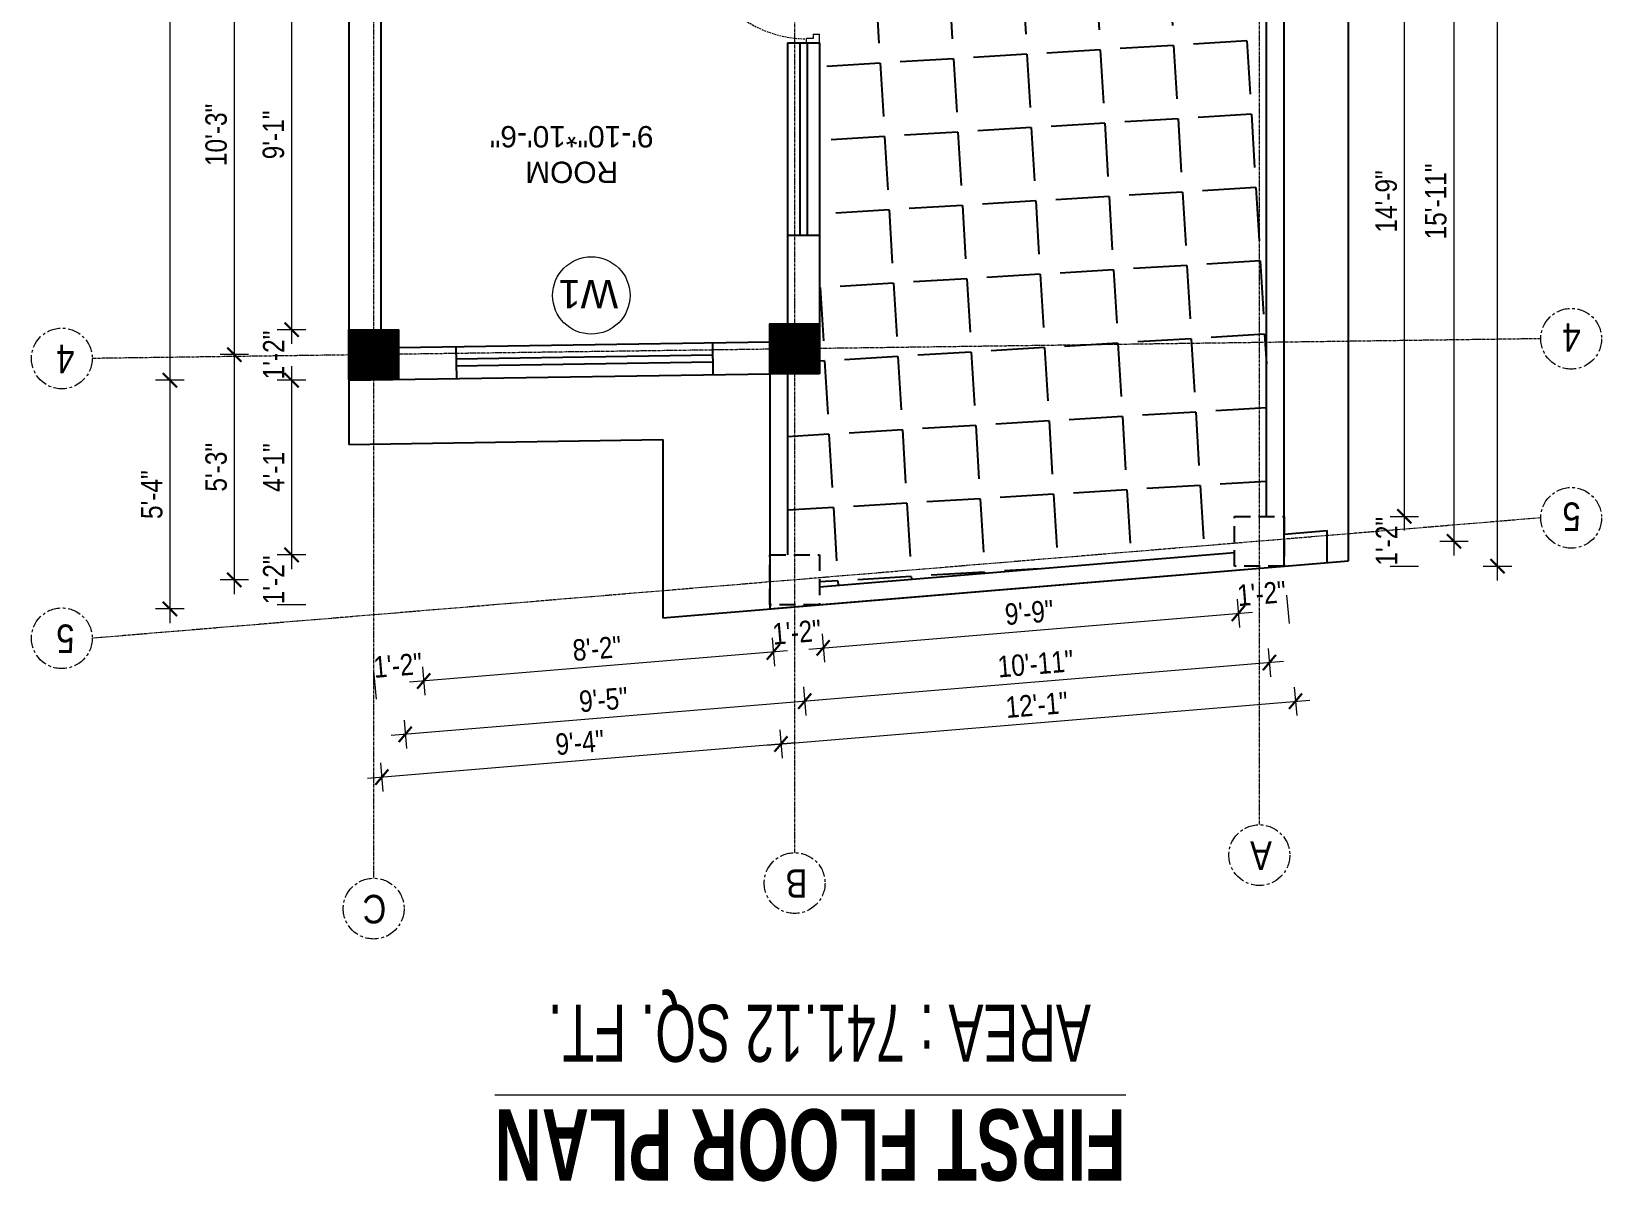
# Model space of a CAD drawing. Header units: inches. Extents: x -10117506 to -5032697, y -6529230 to -3253155.
# Drawn here: x -5061037.2 to -5060596.5, y -3255456.6 to -3255133.7 of the extents above; entities that cross this region are included whole.
import ezdxf

# ---------------------------------------------------------------- set-up
doc = ezdxf.new("R2010")
doc.units = ezdxf.units.IN
doc.header["$LTSCALE"] = 2
doc.header["$MEASUREMENT"] = 0
doc.header["$PDMODE"] = 34
doc.linetypes.add('CENTER', pattern=[2, 1.25, -0.25, 0.25, -0.25])
doc.linetypes.add('HIDDEN', pattern=[0.375, 0.25, -0.125])
doc.layers.get('0').update_dxf_attribs({"linetype": 'CONTINUOUS'})
doc.layers.get('DEFPOINTS').update_dxf_attribs({"color": 141, "linetype": 'CONTINUOUS'})
doc.layers.add('A-Hatch', color=7, linetype='CONTINUOUS')
for name, color, linetype, lineweight in [('Annotate-Lite.w', 177, 'CONTINUOUS', 9), ('Annotations-Bold.w', 177, 'CONTINUOUS', 13), ('DIM 1-100', 4, 'CONTINUOUS', 13), ('Door-Window.w', 4, 'CONTINUOUS', 15), ('TEXT', 181, 'CONTINUOUS', 25), ('Text-100.w', 254, 'CONTINUOUS', 9)]:
    doc.layers.add(name, color=color, linetype=linetype, lineweight=lineweight)
doc.styles.add('ARAIL', font='ARIALN.TTF')
doc.styles.add('Arial', font='arial.ttf', dxfattribs={"width": 0.8, "height": 12})
doc.styles.add('arial.', font='arial.ttf')
doc.styles.add('gaurav', font='arial.ttf')
doc.styles.get("Standard").update_dxf_attribs({"font": 'ARIALN.TTF'})
doc.dimstyles.new('1 by 96', dxfattribs={"dimtxt": 6, "dimasz": 4, "dimexe": 4, "dimexo": 4, "dimgap": 2, "dimtad": 1, "dimdec": 0, "dimzin": 0, "dimdsep": 46, "dimlunit": 4, "dimtxsty": 'Standard', "dimblk": 'ARCHTICK', "dimcen": 0, "dimdle": 4, "dimadec": 0, "dimazin": 0, "dimtfac": 1, "dimtdec": 0, "dimtix": 1, "dimtofl": 0, "dimtmove": 1, "dimatfit": 3, "dimldrblk": 'ARCHTICK', "dimfxl": 4, "dimfxlon": 1, "dimtolj": 1, "dimtzin": 0, "dimlwd": -1, "dimlwe": -1, "dimarcsym": 0})

# ---------------------------------------------------------------- blocks, each defined once
blk = doc.blocks.new('3-0')
at = {"ltscale": 3}
for p, q in [((11063.05, 10097.68), (11065.97, 10099.9)), ((11065.97, 10099.9), (11066.71, 10098.92)), ((11063.05, 10097.68), (11064.53, 10095.73)), ((11065.99, 10096.84), (11064.53, 10095.73)), ((11065.25, 10097.81), (11066.71, 10098.92)), ((11065.99, 10096.84), (11065.25, 10097.81)), ((11085.5, 10074.13), (11110.32, 10092.96)), ((11086.24, 10073.15), (11111.05, 10091.97)), ((11111.05, 10091.97), (11110.32, 10092.96)), ((11084.04, 10073.02), (11082.57, 10071.91)), ((11084.04, 10073.02), (11084.78, 10072.04)), ((11084.78, 10072.04), (11086.24, 10073.15)), ((11086.24, 10073.15), (11085.5, 10074.13)), ((11087.72, 10071.2), (11086.24, 10073.15)), ((11082.57, 10071.91), (11084.79, 10068.98)), ((11084.79, 10068.98), (11087.72, 10071.2))]:
    blk.add_line(p, q, dxfattribs=at)
at = {"layer": 'Door-Window.w', "color": 9, "linetype": 'HIDDEN', "lineweight": 18}
blk.add_arc((11085.5, 10074.13), 31.16, 37.1906, 127.1465, dxfattribs=at)
blk = doc.blocks.new('_ArchTick')
at = {"color": 0, "linetype": 'ByBlock', "const_width": 0.15}
blk.add_lwpolyline([(-0.5, -0.5), (0.5, 0.5)], dxfattribs=at)
blk = doc.blocks.new('*D1851')
at = {"layer": 'DEFPOINTS', "color": 0, "ltscale": 0.5, "transparency": 16777216}
for p in [(-5060685.56, -3255283.85), (-5060829.99, -3255295.85), (-5060682.41, -3255321.76)]:
    blk.add_point(p, dxfattribs=at)
at = {"layer": 'DIM 1-100', "color": 0, "ltscale": 0.5, "transparency": 16777216}
for p, q in [((-5060682.74, -3255317.78), (-5060682.08, -3255325.75)), ((-5060830.82, -3255334.1), (-5060678.42, -3255321.43)), ((-5060827.17, -3255329.78), (-5060826.5, -3255337.75))]:
    blk.add_line(p, q, dxfattribs=at)
at = {"layer": 'DIM 1-100', "color": 0, "ltscale": 0.5, "transparency": 16777216, "xscale": 4, "yscale": 4, "zscale": 4}
for p, rotation in [((-5060682.41, -3255321.76), 4.751526985374822), ((-5060826.83, -3255333.77), 184.7515269853748)]:
    blk.add_blockref('_ArchTick', p, dxfattribs=dict(at, rotation=rotation))
at = {"layer": 'DIM 1-100', "color": 0, "ltscale": 0.5, "transparency": 16777216, "insert": (-5060755.04, -3255322.77), "char_height": 6, "attachment_point": 5, "rotation": 4.7515}
blk.add_mtext('\\A1;12\'-1"', dxfattribs=at)
blk = doc.blocks.new('*D1852')
at = {"layer": 'DEFPOINTS', "color": 0, "ltscale": 0.5, "transparency": 16777216}
for p in [(-5060829.99, -3255295.85), (-5060815.99, -3255294.69), (-5060828.98, -3255307.94)]:
    blk.add_point(p, dxfattribs=at)
at = {"layer": 'DIM 1-100', "color": 0, "ltscale": 0.5, "transparency": 16777216}
for p, q in [((-5060829.31, -3255303.95), (-5060828.65, -3255311.92)), ((-5060815.31, -3255302.79), (-5060814.65, -3255310.76))]:
    blk.add_line(p, q, dxfattribs=at)
at = {"layer": 'DIM 1-100', "color": 0, "ltscale": 0.5, "transparency": 16777216, "insert": (-5060822.4, -3255302.36), "char_height": 6, "attachment_point": 5, "rotation": 4.7515}
blk.add_mtext('\\A1;1\'-2"', dxfattribs=at)
blk = doc.blocks.new('*D1853')
at = {"layer": 'DEFPOINTS', "color": 0, "ltscale": 0.5, "transparency": 16777216}
for p in [(-5060699.56, -3255283.85), (-5060815.99, -3255294.69), (-5060698.46, -3255297.09)]:
    blk.add_point(p, dxfattribs=at)
at = {"layer": 'DIM 1-100', "color": 0, "ltscale": 0.5, "transparency": 16777216}
for p, q in [((-5060818.97, -3255307.1), (-5060694.47, -3255296.76)), ((-5060698.79, -3255293.1), (-5060698.13, -3255301.07)), ((-5060815.31, -3255302.79), (-5060814.65, -3255310.76))]:
    blk.add_line(p, q, dxfattribs=at)
at = {"layer": 'DIM 1-100', "color": 0, "ltscale": 0.5, "transparency": 16777216, "xscale": 4, "yscale": 4, "zscale": 4}
for p, rotation in [((-5060698.46, -3255297.09), 4.751527004336004), ((-5060814.98, -3255306.77), 184.751527004336)]:
    blk.add_blockref('_ArchTick', p, dxfattribs=dict(at, rotation=rotation))
at = {"layer": 'DIM 1-100', "color": 0, "ltscale": 0.5, "transparency": 16777216, "insert": (-5060757.14, -3255296.88), "char_height": 6, "attachment_point": 5, "rotation": 4.7515}
blk.add_mtext('\\A1;9\'-9"', dxfattribs=at)
blk = doc.blocks.new('*D1854')
at = {"layer": 'DEFPOINTS', "color": 0, "ltscale": 0.5, "transparency": 16777216}
for p in [(-5060699.56, -3255283.85), (-5060685.56, -3255283.85), (-5060684.56, -3255295.93)]:
    blk.add_point(p, dxfattribs=at)
at = {"layer": 'DIM 1-100', "color": 0, "ltscale": 0.5, "transparency": 16777216}
for p, q in [((-5060684.89, -3255291.95), (-5060684.23, -3255299.92)), ((-5060698.79, -3255293.1), (-5060698.13, -3255301.07))]:
    blk.add_line(p, q, dxfattribs=at)
at = {"layer": 'DIM 1-100', "color": 0, "ltscale": 0.5, "transparency": 16777216, "insert": (-5060691.92, -3255291.52), "char_height": 6, "attachment_point": 5, "rotation": 4.7515}
blk.add_mtext('\\A1;1\'-2"', dxfattribs=at)
blk = doc.blocks.new('*D1855')
at = {"layer": 'DEFPOINTS', "color": 0, "ltscale": 0.5, "transparency": 16777216}
for p in [(-5060692.56, -3255276.85), (-5060822.99, -3255287.69), (-5060820.16, -3255321.74)]:
    blk.add_point(p, dxfattribs=at)
at = {"layer": 'DIM 1-100', "color": 0, "ltscale": 0.5, "transparency": 16777216}
for p, q in [((-5060690.06, -3255306.91), (-5060689.4, -3255314.89)), ((-5060685.75, -3255310.57), (-5060824.14, -3255322.07)), ((-5060820.49, -3255317.75), (-5060819.82, -3255325.73))]:
    blk.add_line(p, q, dxfattribs=at)
at = {"layer": 'DIM 1-100', "color": 0, "ltscale": 0.5, "transparency": 16777216, "xscale": 4, "yscale": 4, "zscale": 4}
for p, rotation in [((-5060689.73, -3255310.9), 4.751526985461139), ((-5060820.16, -3255321.74), 184.7515269854612)]:
    blk.add_blockref('_ArchTick', p, dxfattribs=dict(at, rotation=rotation))
at = {"layer": 'DIM 1-100', "color": 0, "ltscale": 0.5, "transparency": 16777216, "insert": (-5060755.36, -3255311.27), "char_height": 6, "attachment_point": 5, "rotation": 4.7515}
blk.add_mtext('\\A1;10\'-11"', dxfattribs=at)
blk = doc.blocks.new('*D1856')
at = {"layer": 'DEFPOINTS', "color": 0, "ltscale": 0.5, "transparency": 16777216}
for p in [(-5060685.56, -3255269.85), (-5060651.86, -3255269.85), (-5060685.56, -3255283.85)]:
    blk.add_point(p, dxfattribs=at)
at = {"layer": 'DIM 1-100', "color": 0, "ltscale": 0.5, "transparency": 16777216}
for p, q in [((-5060655.86, -3255269.85), (-5060647.86, -3255269.85)), ((-5060655.86, -3255283.85), (-5060647.86, -3255283.85))]:
    blk.add_line(p, q, dxfattribs=at)
at = {"layer": 'DIM 1-100', "color": 0, "ltscale": 0.5, "transparency": 16777216, "insert": (-5060656.87, -3255276.85), "char_height": 6, "attachment_point": 5, "rotation": 90}
blk.add_mtext('\\A1;1\'-2"', dxfattribs=at)
blk = doc.blocks.new('*D1857')
at = {"layer": 'DEFPOINTS', "color": 0, "ltscale": 0.5, "transparency": 16777216}
for p in [(-5060685.56, -3255093.06), (-5060651.86, -3255093.06), (-5060685.56, -3255269.85)]:
    blk.add_point(p, dxfattribs=at)
at = {"layer": 'DIM 1-100', "color": 0, "ltscale": 0.5, "transparency": 16777216}
for p, q in [((-5060651.86, -3255273.85), (-5060651.86, -3255089.06)), ((-5060655.86, -3255093.06), (-5060647.86, -3255093.06)), ((-5060655.86, -3255269.85), (-5060647.86, -3255269.85))]:
    blk.add_line(p, q, dxfattribs=at)
at = {"layer": 'DIM 1-100', "color": 0, "ltscale": 0.5, "transparency": 16777216, "xscale": 4, "yscale": 4, "zscale": 4}
for p, rotation in [((-5060651.86, -3255093.06), 90), ((-5060651.86, -3255269.85), 270)]:
    blk.add_blockref('_ArchTick', p, dxfattribs=dict(at, rotation=rotation))
at = {"layer": 'DIM 1-100', "color": 0, "ltscale": 0.5, "transparency": 16777216, "insert": (-5060656.92, -3255181.45), "char_height": 6, "attachment_point": 5, "rotation": 90}
blk.add_mtext('\\A1;14\'-9"', dxfattribs=at)
blk = doc.blocks.new('*D1865')
at = {"layer": 'DEFPOINTS', "color": 0, "ltscale": 0.5, "transparency": 16777216}
for p in [(-5060692.56, -3255086.06), (-5060692.56, -3255276.85), (-5060637.93, -3255276.85)]:
    blk.add_point(p, dxfattribs=at)
at = {"layer": 'DIM 1-100', "color": 0, "ltscale": 0.5, "transparency": 16777216}
for p, q in [((-5060637.93, -3255082.06), (-5060637.93, -3255280.85)), ((-5060641.93, -3255086.06), (-5060633.93, -3255086.06)), ((-5060641.93, -3255276.85), (-5060633.93, -3255276.85))]:
    blk.add_line(p, q, dxfattribs=at)
at = {"layer": 'DIM 1-100', "color": 0, "ltscale": 0.5, "transparency": 16777216, "xscale": 4, "yscale": 4, "zscale": 4}
for p, rotation in [((-5060637.93, -3255086.06), 90), ((-5060637.93, -3255276.85), 270)]:
    blk.add_blockref('_ArchTick', p, dxfattribs=dict(at, rotation=rotation))
at = {"layer": 'DIM 1-100', "color": 0, "ltscale": 0.5, "transparency": 16777216, "insert": (-5060642.99, -3255181.45), "char_height": 6, "attachment_point": 5, "rotation": 90}
blk.add_mtext('\\A1;15\'-11"', dxfattribs=at)
blk = doc.blocks.new('*D1866')
at = {"layer": 'DEFPOINTS', "color": 0, "ltscale": 0.5, "transparency": 16777216}
for p in [(-5060685.56, -3254849.8), (-5060625.72, -3254849.8), (-5060685.56, -3255283.85)]:
    blk.add_point(p, dxfattribs=at)
at = {"layer": 'DIM 1-100', "color": 0, "ltscale": 0.5, "transparency": 16777216}
for p, q in [((-5060625.72, -3255287.85), (-5060625.72, -3254845.8)), ((-5060629.72, -3254849.8), (-5060621.72, -3254849.8)), ((-5060629.72, -3255283.85), (-5060621.72, -3255283.85))]:
    blk.add_line(p, q, dxfattribs=at)
at = {"layer": 'DIM 1-100', "color": 0, "ltscale": 0.5, "transparency": 16777216, "xscale": 4, "yscale": 4, "zscale": 4}
for p, rotation in [((-5060625.72, -3254849.8), 90), ((-5060625.72, -3255283.85), 270)]:
    blk.add_blockref('_ArchTick', p, dxfattribs=dict(at, rotation=rotation))
at = {"layer": 'DIM 1-100', "color": 0, "ltscale": 0.5, "transparency": 16777216, "insert": (-5060630.78, -3255066.82), "char_height": 6, "attachment_point": 5, "rotation": 90}
blk.add_mtext('\\A1;36\'-2"', dxfattribs=at)
blk = doc.blocks.new('*D1880')
at = {"layer": 'DEFPOINTS', "color": 0, "ltscale": 0.5, "transparency": 16777216}
for p in [(-5060948.15, -3255108.08), (-5060964.19, -3255217.45), (-5060948.15, -3255217.45)]:
    blk.add_point(p, dxfattribs=at)
at = {"layer": 'DIM 1-100', "color": 0, "ltscale": 0.5, "transparency": 16777216}
for p, q in [((-5060964.19, -3255104.08), (-5060964.19, -3255221.45)), ((-5060960.19, -3255108.08), (-5060968.19, -3255108.08)), ((-5060960.19, -3255217.45), (-5060968.19, -3255217.45))]:
    blk.add_line(p, q, dxfattribs=at)
at = {"layer": 'DIM 1-100', "color": 0, "ltscale": 0.5, "transparency": 16777216, "xscale": 4, "yscale": 4, "zscale": 4}
for p, rotation in [((-5060964.19, -3255108.08), 90), ((-5060964.19, -3255217.45), 270)]:
    blk.add_blockref('_ArchTick', p, dxfattribs=dict(at, rotation=rotation))
at = {"layer": 'DIM 1-100', "color": 0, "ltscale": 0.5, "transparency": 16777216, "insert": (-5060969.26, -3255162.76), "char_height": 6, "attachment_point": 5, "rotation": 90}
blk.add_mtext('\\A1;9\'-1"', dxfattribs=at)
blk = doc.blocks.new('*D1881')
at = {"layer": 'DEFPOINTS', "color": 0, "ltscale": 0.5, "transparency": 16777216}
for p in [(-5060948.15, -3255217.45), (-5060964.19, -3255231.66), (-5060947.93, -3255231.66)]:
    blk.add_point(p, dxfattribs=at)
at = {"layer": 'DIM 1-100', "color": 0, "ltscale": 0.5, "transparency": 16777216}
for p, q in [((-5060960.19, -3255217.45), (-5060968.19, -3255217.45)), ((-5060960.19, -3255231.66), (-5060968.19, -3255231.66))]:
    blk.add_line(p, q, dxfattribs=at)
at = {"layer": 'DIM 1-100', "color": 0, "ltscale": 0.5, "transparency": 16777216, "insert": (-5060969.2, -3255224.55), "char_height": 6, "attachment_point": 5, "rotation": 90}
blk.add_mtext('\\A1;1\'-2"', dxfattribs=at)
blk = doc.blocks.new('*D1882')
at = {"layer": 'DEFPOINTS', "color": 0, "ltscale": 0.5, "transparency": 16777216}
for p in [(-5060947.93, -3255231.66), (-5060964.19, -3255280.69), (-5060829.99, -3255280.69)]:
    blk.add_point(p, dxfattribs=at)
at = {"layer": 'DIM 1-100', "color": 0, "ltscale": 0.5, "transparency": 16777216}
for p, q in [((-5060964.19, -3255227.66), (-5060964.19, -3255284.69)), ((-5060960.19, -3255231.66), (-5060968.19, -3255231.66)), ((-5060960.19, -3255280.69), (-5060968.19, -3255280.69))]:
    blk.add_line(p, q, dxfattribs=at)
at = {"layer": 'DIM 1-100', "color": 0, "ltscale": 0.5, "transparency": 16777216, "xscale": 4, "yscale": 4, "zscale": 4}
for p, rotation in [((-5060964.19, -3255231.66), 90), ((-5060964.19, -3255280.69), 270)]:
    blk.add_blockref('_ArchTick', p, dxfattribs=dict(at, rotation=rotation))
at = {"layer": 'DIM 1-100', "color": 0, "ltscale": 0.5, "transparency": 16777216, "insert": (-5060969.2, -3255256.18), "char_height": 6, "attachment_point": 5, "rotation": 90}
blk.add_mtext('\\A1;4\'-1"', dxfattribs=at)
blk = doc.blocks.new('*D1883')
at = {"layer": 'DEFPOINTS', "color": 0, "ltscale": 0.5, "transparency": 16777216}
for p in [(-5060829.99, -3255280.69), (-5060964.19, -3255294.69), (-5060829.99, -3255294.69)]:
    blk.add_point(p, dxfattribs=at)
at = {"layer": 'DIM 1-100', "color": 0, "ltscale": 0.5, "transparency": 16777216}
for p, q in [((-5060960.19, -3255280.69), (-5060968.19, -3255280.69)), ((-5060960.19, -3255294.69), (-5060968.19, -3255294.69))]:
    blk.add_line(p, q, dxfattribs=at)
at = {"layer": 'DIM 1-100', "color": 0, "ltscale": 0.5, "transparency": 16777216, "insert": (-5060969.2, -3255287.69), "char_height": 6, "attachment_point": 5, "rotation": 90}
blk.add_mtext('\\A1;1\'-2"', dxfattribs=at)
blk = doc.blocks.new('*D1886')
at = {"layer": 'DEFPOINTS', "color": 0, "ltscale": 0.5, "transparency": 16777216}
for p in [(-5060941.13, -3255101.08), (-5060980.27, -3255224.45), (-5060941.15, -3255224.45)]:
    blk.add_point(p, dxfattribs=at)
at = {"layer": 'DIM 1-100', "color": 0, "ltscale": 0.5, "transparency": 16777216}
for p, q in [((-5060980.27, -3255097.08), (-5060980.27, -3255228.45)), ((-5060976.27, -3255101.08), (-5060984.27, -3255101.08)), ((-5060976.27, -3255224.45), (-5060984.27, -3255224.45))]:
    blk.add_line(p, q, dxfattribs=at)
at = {"layer": 'DIM 1-100', "color": 0, "ltscale": 0.5, "transparency": 16777216, "xscale": 4, "yscale": 4, "zscale": 4}
for p, rotation in [((-5060980.27, -3255101.08), 90), ((-5060980.27, -3255224.45), 270)]:
    blk.add_blockref('_ArchTick', p, dxfattribs=dict(at, rotation=rotation))
at = {"layer": 'DIM 1-100', "color": 0, "ltscale": 0.5, "transparency": 16777216, "insert": (-5060985.34, -3255162.76), "char_height": 6, "attachment_point": 5, "rotation": 90}
blk.add_mtext('\\A1;10\'-3"', dxfattribs=at)
blk = doc.blocks.new('*D1887')
at = {"layer": 'DEFPOINTS', "color": 0, "ltscale": 0.5, "transparency": 16777216}
for p in [(-5060941.15, -3255224.45), (-5060980.27, -3255287.69), (-5060822.99, -3255287.69)]:
    blk.add_point(p, dxfattribs=at)
at = {"layer": 'DIM 1-100', "color": 0, "ltscale": 0.5, "transparency": 16777216}
for p, q in [((-5060980.27, -3255220.45), (-5060980.27, -3255291.69)), ((-5060976.27, -3255224.45), (-5060984.27, -3255224.45)), ((-5060976.27, -3255287.69), (-5060984.27, -3255287.69))]:
    blk.add_line(p, q, dxfattribs=at)
at = {"layer": 'DIM 1-100', "color": 0, "ltscale": 0.5, "transparency": 16777216, "xscale": 4, "yscale": 4, "zscale": 4}
for p, rotation in [((-5060980.27, -3255224.45), 90), ((-5060980.27, -3255287.69), 270)]:
    blk.add_blockref('_ArchTick', p, dxfattribs=dict(at, rotation=rotation))
at = {"layer": 'DIM 1-100', "color": 0, "ltscale": 0.5, "transparency": 16777216, "insert": (-5060985.34, -3255256.07), "char_height": 6, "attachment_point": 5, "rotation": 90}
blk.add_mtext('\\A1;5\'-3"', dxfattribs=at)
blk = doc.blocks.new('*D1888')
at = {"layer": 'DEFPOINTS', "color": 0, "ltscale": 0.5, "transparency": 16777216}
for p in [(-5060948.15, -3254865.66), (-5060998.35, -3255231.66), (-5060948.15, -3255231.66)]:
    blk.add_point(p, dxfattribs=at)
at = {"layer": 'DIM 1-100', "color": 0, "ltscale": 0.5, "transparency": 16777216}
for p, q in [((-5060998.35, -3254861.66), (-5060998.35, -3255235.66)), ((-5060994.35, -3254865.66), (-5061002.35, -3254865.66)), ((-5060994.35, -3255231.66), (-5061002.35, -3255231.66))]:
    blk.add_line(p, q, dxfattribs=at)
at = {"layer": 'DIM 1-100', "color": 0, "ltscale": 0.5, "transparency": 16777216, "xscale": 4, "yscale": 4, "zscale": 4}
for p, rotation in [((-5060998.35, -3254865.66), 90), ((-5060998.35, -3255231.66), 270)]:
    blk.add_blockref('_ArchTick', p, dxfattribs=dict(at, rotation=rotation))
at = {"layer": 'DIM 1-100', "color": 0, "ltscale": 0.5, "transparency": 16777216, "insert": (-5061003.41, -3255048.66), "char_height": 6, "attachment_point": 5, "rotation": 90}
blk.add_mtext('\\A1;30\'-6"', dxfattribs=at)
blk = doc.blocks.new('*D1889')
at = {"layer": 'DEFPOINTS', "color": 0, "ltscale": 0.5, "transparency": 16777216}
for p in [(-5060948.15, -3255231.66), (-5060998.35, -3255295.85), (-5060829.99, -3255295.85)]:
    blk.add_point(p, dxfattribs=at)
at = {"layer": 'DIM 1-100', "color": 0, "ltscale": 0.5, "transparency": 16777216}
for p, q in [((-5060998.35, -3255227.66), (-5060998.35, -3255299.85)), ((-5060994.35, -3255231.66), (-5061002.35, -3255231.66)), ((-5060994.35, -3255295.85), (-5061002.35, -3255295.85))]:
    blk.add_line(p, q, dxfattribs=at)
at = {"layer": 'DIM 1-100', "color": 0, "ltscale": 0.5, "transparency": 16777216, "xscale": 4, "yscale": 4, "zscale": 4}
for p, rotation in [((-5060998.35, -3255231.66), 90), ((-5060998.35, -3255295.85), 270)]:
    blk.add_blockref('_ArchTick', p, dxfattribs=dict(at, rotation=rotation))
at = {"layer": 'DIM 1-100', "color": 0, "ltscale": 0.5, "transparency": 16777216, "insert": (-5061003.4, -3255263.76), "char_height": 6, "attachment_point": 5, "rotation": 90}
blk.add_mtext('\\A1;5\'-4"', dxfattribs=at)
blk = doc.blocks.new('*D1890')
at = {"layer": 'DEFPOINTS', "color": 0, "ltscale": 0.5, "transparency": 16777216}
for p in [(-5060934.15, -3255231.45), (-5060829.99, -3255295.85), (-5060927.11, -3255316.09)]:
    blk.add_point(p, dxfattribs=at)
at = {"layer": 'DIM 1-100', "color": 0, "ltscale": 0.5, "transparency": 16777216}
for p, q in [((-5060829.31, -3255303.95), (-5060828.65, -3255311.92)), ((-5060825, -3255307.61), (-5060931.1, -3255316.42)), ((-5060927.44, -3255312.11), (-5060926.78, -3255320.08))]:
    blk.add_line(p, q, dxfattribs=at)
at = {"layer": 'DIM 1-100', "color": 0, "ltscale": 0.5, "transparency": 16777216, "xscale": 4, "yscale": 4, "zscale": 4}
for p, rotation in [((-5060828.98, -3255307.94), 4.75152700433604), ((-5060927.11, -3255316.09), 184.751527004336)]:
    blk.add_blockref('_ArchTick', p, dxfattribs=dict(at, rotation=rotation))
at = {"layer": 'DIM 1-100', "color": 0, "ltscale": 0.5, "transparency": 16777216, "insert": (-5060878.47, -3255306.97), "char_height": 6, "attachment_point": 5, "rotation": 4.7515}
blk.add_mtext('\\A1;8\'-2"', dxfattribs=at)
blk = doc.blocks.new('*D1891')
at = {"layer": 'DEFPOINTS', "color": 0, "ltscale": 0.5, "transparency": 16777216}
for p in [(-5060947.93, -3255231.66), (-5060934.15, -3255231.45), (-5060940.81, -3255317.23)]:
    blk.add_point(p, dxfattribs=at)
at = {"layer": 'DIM 1-100', "color": 0, "ltscale": 0.5, "transparency": 16777216}
for p, q in [((-5060941.15, -3255313.25), (-5060940.48, -3255321.22)), ((-5060927.44, -3255312.11), (-5060926.78, -3255320.08))]:
    blk.add_line(p, q, dxfattribs=at)
at = {"layer": 'DIM 1-100', "color": 0, "ltscale": 0.5, "transparency": 16777216, "insert": (-5060934.38, -3255311.67), "char_height": 6, "attachment_point": 5, "rotation": 4.7515}
blk.add_mtext('\\A1;1\'-2"', dxfattribs=at)
blk = doc.blocks.new('*D1892')
at = {"layer": 'DEFPOINTS', "color": 0, "ltscale": 0.5, "transparency": 16777216}
for p in [(-5060941.15, -3255224.45), (-5060822.99, -3255287.69), (-5060932.29, -3255331.06)]:
    blk.add_point(p, dxfattribs=at)
at = {"layer": 'DIM 1-100', "color": 0, "ltscale": 0.5, "transparency": 16777216}
for p, q in [((-5060820.49, -3255317.75), (-5060819.82, -3255325.73)), ((-5060816.17, -3255321.41), (-5060936.27, -3255331.39)), ((-5060932.62, -3255327.07), (-5060931.95, -3255335.05))]:
    blk.add_line(p, q, dxfattribs=at)
at = {"layer": 'DIM 1-100', "color": 0, "ltscale": 0.5, "transparency": 16777216, "xscale": 4, "yscale": 4, "zscale": 4}
for p, rotation in [((-5060820.16, -3255321.74), 4.75152700433604), ((-5060932.29, -3255331.06), 184.751527004336)]:
    blk.add_blockref('_ArchTick', p, dxfattribs=dict(at, rotation=rotation))
at = {"layer": 'DIM 1-100', "color": 0, "ltscale": 0.5, "transparency": 16777216, "insert": (-5060876.64, -3255321.35), "char_height": 6, "attachment_point": 5, "rotation": 4.7515}
blk.add_mtext('\\A1;9\'-5"', dxfattribs=at)
blk = doc.blocks.new('*D1893')
at = {"layer": 'DEFPOINTS', "color": 0, "ltscale": 0.5, "transparency": 16777216}
for p in [(-5060948.15, -3255231.45), (-5060829.99, -3255295.85), (-5060938.87, -3255343.08)]:
    blk.add_point(p, dxfattribs=at)
at = {"layer": 'DIM 1-100', "color": 0, "ltscale": 0.5, "transparency": 16777216}
for p, q in [((-5060827.17, -3255329.78), (-5060826.5, -3255337.75)), ((-5060822.85, -3255333.44), (-5060942.85, -3255343.41)), ((-5060939.2, -3255339.09), (-5060938.54, -3255347.07))]:
    blk.add_line(p, q, dxfattribs=at)
at = {"layer": 'DIM 1-100', "color": 0, "ltscale": 0.5, "transparency": 16777216, "xscale": 4, "yscale": 4, "zscale": 4}
for p, rotation in [((-5060826.83, -3255333.77), 4.75152700433604), ((-5060938.87, -3255343.08), 184.751527004336)]:
    blk.add_blockref('_ArchTick', p, dxfattribs=dict(at, rotation=rotation))
at = {"layer": 'DIM 1-100', "color": 0, "ltscale": 0.5, "transparency": 16777216, "insert": (-5060883.27, -3255333.38), "char_height": 6, "attachment_point": 5, "rotation": 4.7515}
blk.add_mtext('\\A1;9\'-4"', dxfattribs=at)

msp = doc.modelspace()

# ---------------------------------------------------------------- hatches: boundary and pattern name
at = {"layer": 'A-Hatch', "ltscale": 0.5}
h = msp.add_hatch(dxfattribs=at)
h.set_pattern_fill('ANGLE', color=256, scale=75, angle=183.4571)
h.set_pattern_definition([(183.45713447, (-10109419.03, -6510881.936), (1.243724074, -20.587466465), [15, -5.625]), (273.45713447, (-10109419.03, -6510881.936), (20.587466465, 1.243724074), [15, -5.625])])
edge = h.paths.add_edge_path()
edge.add_line((-5060815.99, -3255229.83), (-5060824.99, -3255229.83))
edge.add_line((-5060824.99, -3255229.83), (-5060824.99, -3255280.69))
edge.add_line((-5060824.99, -3255280.69), (-5060815.99, -3255280.69))
edge.add_line((-5060815.99, -3255280.69), (-5060815.99, -3255289.67))
edge.add_line((-5060815.99, -3255289.67), (-5060699.56, -3255280))
edge.add_line((-5060699.56, -3255280), (-5060699.56, -3255269.85))
edge.add_line((-5060699.56, -3255269.85), (-5060690.56, -3255269.85))
edge.add_line((-5060690.56, -3255269.85), (-5060690.56, -3255093.06))
edge.add_line((-5060690.56, -3255093.06), (-5060699.56, -3255093.06))
edge.add_line((-5060699.56, -3255093.06), (-5060699.56, -3255079.06))
edge.add_line((-5060699.56, -3255079.06), (-5060690.56, -3255079.06))
edge.add_line((-5060690.56, -3255079.06), (-5060690.56, -3254957.81))
edge.add_line((-5060690.56, -3254957.81), (-5060699.56, -3254957.81))
edge.add_line((-5060699.56, -3254957.81), (-5060699.56, -3254943.81))
edge.add_line((-5060699.56, -3254943.81), (-5060690.56, -3254943.81))
edge.add_line((-5060690.56, -3254943.81), (-5060690.56, -3254864.64))
edge.add_line((-5060690.56, -3254864.64), (-5060699.56, -3254864.64))
edge.add_line((-5060699.56, -3254864.64), (-5060699.56, -3254855.65))
edge.add_line((-5060699.56, -3254855.65), (-5060815.99, -3254862.65))
edge.add_line((-5060815.99, -3254862.65), (-5060815.99, -3254872.49))
edge.add_line((-5060815.99, -3254872.49), (-5060815.99, -3254874.94))
edge.add_line((-5060815.99, -3254874.94), (-5060790.18, -3254874.96))
edge.add_line((-5060790.18, -3254874.96), (-5060790.16, -3254876.19))
edge.add_ellipse((-5060821.32, -3254876.17), major_axis=(-24.85, -18.79), ratio=1, start_angle=62.763, end_angle=142.875, ccw=False)
edge.add_line((-5060815.99, -3254906.86), (-5060815.99, -3255083.27))
edge.add_line((-5060815.99, -3255083.27), (-5060815.98, -3255083.27))
edge.add_line((-5060815.98, -3255083.27), (-5060815.99, -3255086.94))
edge.add_line((-5060815.99, -3255086.94), (-5060815.99, -3255100.94))
edge.add_line((-5060815.99, -3255100.94), (-5060815.98, -3255104.61))
edge.add_line((-5060815.98, -3255104.61), (-5060815.99, -3255229.83))
h.paths.add_polyline_path([(-5060732.31, -3255041.84), (-5060775.36, -3255041.84), (-5060775.36, -3255064.3), (-5060732.31, -3255064.3)], flags=24)
h = msp.add_hatch(dxfattribs=at)
h.set_pattern_fill('ANSI31', color=256, angle=180)
h.set_pattern_definition([(225, (-10152237.86021, -6513617.14353), (0.0883883476483, -0.0883883476483), [])])
h.paths.add_polyline_path([(-5060948.15, -3255231.45), (-5060934.15, -3255231.45), (-5060934.15, -3255217.45), (-5060948.15, -3255217.45)])
h = msp.add_hatch(dxfattribs=at)
h.set_pattern_fill('ANSI31', color=256, angle=180)
h.set_pattern_definition([(225, (-10152119.69887, -6513615.53159), (0.0883883476483, -0.0883883476483), [])])
h.paths.add_polyline_path([(-5060829.99, -3255229.83), (-5060815.99, -3255229.83), (-5060815.99, -3255215.83), (-5060829.99, -3255215.83)])

# ---------------------------------------------------------------- linework, layer by layer
at = {"ltscale": 0.5}
for p, q in [((-5060667.56, -3255282.35), (-5060667.56, -3254830.68)), ((-5060685.56, -3255283.85), (-5060685.56, -3254849.8)), ((-5060948.15, -3254865.66), (-5060948.15, -3255231.66)), ((-5060690.56, -3255269.85), (-5060690.56, -3255093.06)), ((-5060939.15, -3255108.08), (-5060939.15, -3255217.45)), ((-5060824.99, -3255136.94), (-5060824.99, -3255215.83)), ((-5060824.99, -3255136.94), (-5060815.99, -3255136.94)), ((-5060821.49, -3255136.94), (-5060821.49, -3255190.94)), ((-5060819.49, -3255136.94), (-5060819.49, -3255190.94)), ((-5060815.99, -3255136.94), (-5060815.99, -3255215.83)), ((-5060824.99, -3255190.94), (-5060815.99, -3255190.94)), ((-5060934.15, -3255222.45), (-5060829.99, -3255220.83)), ((-5060846.07, -3255221.08), (-5060845.93, -3255230.08)), ((-5060948.29, -3255222.66), (-5060948.15, -3255222.66)), ((-5060918.06, -3255222.2), (-5060917.92, -3255231.2)), ((-5060846.02, -3255224.58), (-5060918.01, -3255225.7)), ((-5060948.15, -3255231.66), (-5060829.99, -3255229.83)), ((-5060845.99, -3255226.58), (-5060917.98, -3255227.7)), ((-5060829.99, -3255229.83), (-5060829.99, -3255295.85)), ((-5060824.99, -3255229.83), (-5060824.99, -3255280.69)), ((-5060948.15, -3255231.66), (-5060948.15, -3255249.67)), ((-5060939.15, -3255231.45), (-5060939.15, -3255231.66)), ((-5060948.15, -3255249.67), (-5060859.99, -3255248.3)), ((-5060859.99, -3255248.3), (-5060859.99, -3255298.35)), ((-5060685.56, -3255274.82), (-5060673.56, -3255273.82)), ((-5060673.56, -3255282.85), (-5060673.56, -3255273.82)), ((-5060859.99, -3255298.35), (-5060667.56, -3255282.35)), ((-5060815.99, -3255289.67), (-5060699.56, -3255280)), ((-5060829.99, -3255295.85), (-5060685.56, -3255283.85))]:
    msp.add_line(p, q, dxfattribs=at)
for points in [[(-5060934.15, -3255231.45), (-5060948.15, -3255231.45), (-5060948.15, -3255217.45), (-5060934.15, -3255217.45)], [(-5060815.99, -3255229.83), (-5060829.99, -3255229.83), (-5060829.99, -3255215.83), (-5060815.99, -3255215.83)]]:
    msp.add_lwpolyline(points, close=True, dxfattribs=at)
at = {"linetype": 'HIDDEN', "ltscale": 9}
for points in [[(-5060685.56, -3255283.85), (-5060699.56, -3255283.85), (-5060699.56, -3255269.85), (-5060685.56, -3255269.85)], [(-5060815.99, -3255294.69), (-5060829.99, -3255294.69), (-5060829.99, -3255280.69), (-5060815.99, -3255280.69)]]:
    msp.add_lwpolyline(points, close=True, dxfattribs=at)
at = {"layer": 'Annotate-Lite.w', "ltscale": 0.005}
msp.add_circle((-5060880.06, -3255207.82), 10.86, dxfattribs=at)
at = {"layer": 'Annotations-Bold.w', "linetype": 'CENTER', "ltscale": 0.3}
for p, q in [((-5060692.56, -3254778.22), (-5060692.56, -3255356.43)), ((-5060822.99, -3254786.07), (-5060822.99, -3255364.28)), ((-5060941.15, -3254793.24), (-5060941.15, -3255371.45)), ((-5060613.56, -3255219.98), (-5061020.15, -3255225.52)), ((-5060613.56, -3255270.28), (-5061020.15, -3255304.08))]:
    msp.add_line(p, q, dxfattribs=at)
at = {"layer": 'Annotations-Bold.w', "linetype": 'CENTER', "ltscale": 1.5}
for centre in [(-5060605.03, -3255219.98), (-5061028.68, -3255225.52), (-5060605.03, -3255270.28), (-5061028.68, -3255304.08), (-5060692.56, -3255364.97), (-5060822.99, -3255372.81), (-5060941.15, -3255379.98)]:
    msp.add_circle(centre, 8.53, dxfattribs=at)

# ---------------------------------------------------------------- block references
at = {"layer": 'Door-Window.w', "linetype": 'ByBlock', "xscale": 0.9997910043702505, "yscale": 0.9997910037636757, "zscale": 0.9997910039624012, "rotation": 142.8475757291008}
msp.add_blockref('3-0', (-5045903.14, -3253770.44), dxfattribs=at)

# ---------------------------------------------------------------- texts
at = {"layer": 'Annotate-Lite.w', "ltscale": 0.005, "insert": (-5060872.52, -3255211.47), "char_height": 8, "attachment_point": 1, "rotation": 180, "style": 'gaurav'}
msp.add_mtext_dynamic_manual_height_columns('W1', width=8, gutter_width=100, heights=[0], dxfattribs=at)
at = {"layer": 'Annotations-Bold.w', "linetype": 'CENTER', "ltscale": 1.5, "char_height": 8, "attachment_point": 1, "rotation": 180, "style": 'ARAIL'}
for s, insert in [('4', (-5060602.38, -3255223.65)), ('4', (-5061025.14, -3255229.66)), ('5', (-5060602.38, -3255273.96)), ('5', (-5061025.14, -3255308.22)), ('A', (-5060689.03, -3255369.1)), ('B', (-5060819.45, -3255376.95)), ('C', (-5060937.61, -3255384.12))]:
    msp.add_mtext_dynamic_manual_height_columns(s, width=6.5393, gutter_width=100, heights=[0], dxfattribs=dict(at, insert=insert))
at = {"layer": 'TEXT', "lineweight": -2, "insert": (-5060885.57, -3255168.23), "char_height": 6, "attachment_point": 5, "rotation": 180, "style": 'arial.'}
msp.add_mtext_dynamic_manual_height_columns('ROOM\\P9\'-10"*10\'-6"', width=45.7314, gutter_width=30, heights=[0], dxfattribs=at)
at = {"layer": 'Text-100.w', "insert": (-5060816.06, -3255456.32), "char_height": 20, "width": 221.6113, "attachment_point": 2, "rotation": 180, "style": 'Arial'}
msp.add_mtext('\\A1;{\\fArial Narrow|b1|i0|c0|p34;\\L FIRST FLOOR PLAN\\P\\fArial Narrow|b0|i0|c0|p34;\\H0.8x;\\lAREA : 741.12 SQ. FT.\\H1.02306x; }', dxfattribs=at)

# ---------------------------------------------------------------- dimensions: what is measured, and where the dimension line sits
at = {"layer": 'DIM 1-100', "ltscale": 0.5}
for base, p1, p2, angle, picture, middle in [((-5060625.72, -3254849.8), (-5060685.56, -3255283.85), (-5060685.56, -3254849.8), 270, '*D1866', (-5060630.78, -3255066.82)), ((-5060998.35, -3255231.66), (-5060948.15, -3254865.66), (-5060948.15, -3255231.66), 270, '*D1888', (-5061003.41, -3255048.66)), ((-5060637.93, -3255276.85), (-5060692.56, -3255086.06), (-5060692.56, -3255276.85), 270, '*D1865', (-5060642.99, -3255181.45)), ((-5060651.86, -3255093.06), (-5060685.56, -3255269.85), (-5060685.56, -3255093.06), 270, '*D1857', (-5060656.92, -3255181.45)), ((-5060980.27, -3255224.45), (-5060941.13, -3255101.08), (-5060941.15, -3255224.45), 270, '*D1886', (-5060985.34, -3255162.76)), ((-5060964.19, -3255217.45), (-5060948.15, -3255108.08), (-5060948.15, -3255217.45), 270, '*D1880', (-5060969.26, -3255162.76)), ((-5060964.19, -3255231.66), (-5060948.15, -3255217.45), (-5060947.93, -3255231.66), 270, '*D1881', (-5060969.2, -3255224.55)), ((-5060980.27, -3255287.69), (-5060941.15, -3255224.45), (-5060822.99, -3255287.69), 270, '*D1887', (-5060985.34, -3255256.07)), ((-5060932.29, -3255331.06), (-5060822.99, -3255287.69), (-5060941.15, -3255224.45), 4.7515, '*D1892', (-5060876.64, -3255321.35)), ((-5060998.35, -3255295.85), (-5060948.15, -3255231.66), (-5060829.99, -3255295.85), 270, '*D1889', (-5061003.4, -3255263.76)), ((-5060964.19, -3255280.69), (-5060947.93, -3255231.66), (-5060829.99, -3255280.69), 270, '*D1882', (-5060969.2, -3255256.18)), ((-5060938.87, -3255343.08), (-5060829.99, -3255295.85), (-5060948.15, -3255231.45), 184.7515, '*D1893', (-5060883.27, -3255333.38)), ((-5060940.81, -3255317.23), (-5060934.15, -3255231.45), (-5060947.93, -3255231.66), 4.7515, '*D1891', (-5060934.38, -3255311.67)), ((-5060927.11, -3255316.09), (-5060829.99, -3255295.85), (-5060934.15, -3255231.45), 4.7515, '*D1890', (-5060878.47, -3255306.97)), ((-5060651.86, -3255269.85), (-5060685.56, -3255283.85), (-5060685.56, -3255269.85), 270, '*D1856', (-5060656.87, -3255276.85)), ((-5060964.19, -3255294.69), (-5060829.99, -3255280.69), (-5060829.99, -3255294.69), 270, '*D1883', (-5060969.2, -3255287.69)), ((-5060698.46, -3255297.09), (-5060815.99, -3255294.69), (-5060699.56, -3255283.85), 4.7515, '*D1853', (-5060757.14, -3255296.88)), ((-5060684.56, -3255295.93), (-5060699.56, -3255283.85), (-5060685.56, -3255283.85), 4.7515, '*D1854', (-5060691.92, -3255291.52)), ((-5060828.98, -3255307.94), (-5060815.99, -3255294.69), (-5060829.99, -3255295.85), 4.7515, '*D1852', (-5060822.4, -3255302.36))]:
    dim = msp.add_linear_dim(base=base, p1=p1, p2=p2, angle=angle, dimstyle='1 by 96', dxfattribs=at)
    dim.commit()
    dim.dimension.update_dxf_attribs({"geometry": picture, "text_midpoint": middle})
for p1, p2, distance, picture, middle in [((-5060692.56, -3255276.85), (-5060822.99, -3255287.69), 34.17, '*D1855', (-5060755.36, -3255311.27)), ((-5060829.99, -3255295.85), (-5060685.56, -3255283.85), -38.04, '*D1851', (-5060755.04, -3255322.77))]:
    dim = msp.add_aligned_dim(p1=p1, p2=p2, distance=distance, dimstyle='1 by 96', dxfattribs=at)
    dim.commit()
    dim.dimension.update_dxf_attribs({"geometry": picture, "text_midpoint": middle})

doc.saveas('drawing.dxf')
